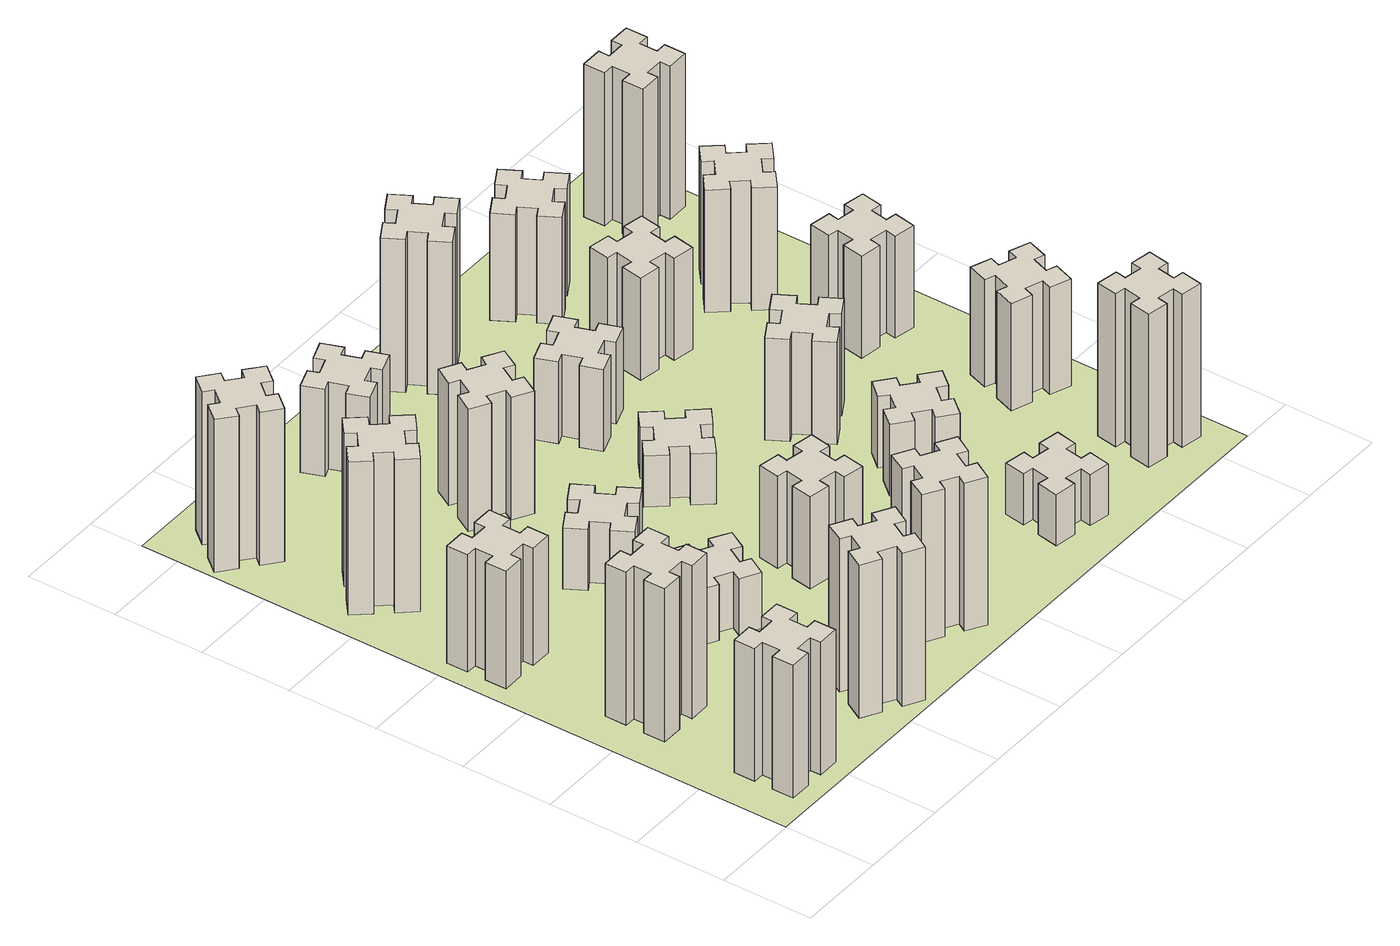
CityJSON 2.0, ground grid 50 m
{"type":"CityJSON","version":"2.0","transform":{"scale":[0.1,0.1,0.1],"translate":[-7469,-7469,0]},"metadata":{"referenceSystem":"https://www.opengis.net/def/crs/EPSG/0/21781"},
"CityObjects":{
"building1":{"type":"Building","attributes":{"class":"1000","function":"1000","usage":"1000","yearOfConstruction":2016,"roofType":"1000","measuredHeight":78,"storeysAboveGround":30,"storeysBelowGround":0},"geometry":[{"type":"Solid","lod":"1","boundaries":[[[[0,1,2,3,4,5,6,7,8,9,10,11,12,13,14,15,16,17,18,19]],[[17,16,20,21]],[[16,15,22,20]],[[15,14,23,22]],[[14,13,24,23]],[[13,12,25,24]],[[12,11,26,25]],[[11,10,27,26]],[[10,9,28,27]],[[9,8,29,28]],[[8,7,30,29]],[[7,6,31,30]],[[6,5,32,31]],[[5,4,33,32]],[[4,3,34,33]],[[3,2,35,34]],[[2,1,36,35]],[[1,0,37,36]],[[0,19,38,37]],[[19,18,39,38]],[[18,17,21,39]],[[24,25,26,27,28,29,30,31,32,33,34,35,36,37,38,39,21,20,22,23]]]]}]},
"building2":{"type":"Building","attributes":{"class":"1000","function":"1000","usage":"1000","yearOfConstruction":2016,"roofType":"1000","measuredHeight":90,"storeysAboveGround":30,"storeysBelowGround":0},"geometry":[{"type":"Solid","lod":"1","boundaries":[[[[40,41,42,43,44,45,46,47,48,49,50,51,52,53,54,55,56,57,58,59]],[[57,56,60,61]],[[56,55,62,60]],[[55,54,63,62]],[[54,53,64,63]],[[53,52,65,64]],[[52,51,66,65]],[[51,50,67,66]],[[50,49,68,67]],[[49,48,69,68]],[[48,47,70,69]],[[47,46,71,70]],[[46,45,72,71]],[[45,44,73,72]],[[44,43,74,73]],[[43,42,75,74]],[[42,41,76,75]],[[41,40,77,76]],[[40,59,78,77]],[[59,58,79,78]],[[58,57,61,79]],[[64,65,66,67,68,69,70,71,72,73,74,75,76,77,78,79,61,60,62,63]]]]}]},
"building3":{"type":"Building","attributes":{"class":"1000","function":"1000","usage":"1000","yearOfConstruction":2016,"roofType":"1000","measuredHeight":69,"storeysAboveGround":30,"storeysBelowGround":0},"geometry":[{"type":"Solid","lod":"1","boundaries":[[[[80,81,82,83,84,85,86,87,88,89,90,91,92,93,94,95,96,97,98,99]],[[97,96,100,101]],[[96,95,102,100]],[[95,94,103,102]],[[94,93,104,103]],[[93,92,105,104]],[[92,91,106,105]],[[91,90,107,106]],[[90,89,108,107]],[[89,88,109,108]],[[88,87,110,109]],[[87,86,111,110]],[[86,85,112,111]],[[85,84,113,112]],[[84,83,114,113]],[[83,82,115,114]],[[82,81,116,115]],[[81,80,117,116]],[[80,99,118,117]],[[99,98,119,118]],[[98,97,101,119]],[[104,105,106,107,108,109,110,111,112,113,114,115,116,117,118,119,101,100,102,103]]]]}]},
"building4":{"type":"Building","attributes":{"class":"1000","function":"1000","usage":"1000","yearOfConstruction":2016,"roofType":"1000","measuredHeight":90,"storeysAboveGround":30,"storeysBelowGround":0},"geometry":[{"type":"Solid","lod":"1","boundaries":[[[[120,121,122,123,124,125,126,127,128,129,130,131,132,133,134,135,136,137,138,139]],[[137,136,140,141]],[[136,135,142,140]],[[135,134,143,142]],[[134,133,144,143]],[[133,132,145,144]],[[132,131,146,145]],[[131,130,147,146]],[[130,129,148,147]],[[129,128,149,148]],[[128,127,150,149]],[[127,126,151,150]],[[126,125,152,151]],[[125,124,153,152]],[[124,123,154,153]],[[123,122,155,154]],[[122,121,156,155]],[[121,120,157,156]],[[120,139,158,157]],[[139,138,159,158]],[[138,137,141,159]],[[144,145,146,147,148,149,150,151,152,153,154,155,156,157,158,159,141,140,142,143]]]]}]},
"building5":{"type":"Building","attributes":{"class":"1000","function":"1000","usage":"1000","yearOfConstruction":2016,"roofType":"1000","measuredHeight":90,"storeysAboveGround":30,"storeysBelowGround":0},"geometry":[{"type":"Solid","lod":"1","boundaries":[[[[160,161,162,163,164,165,166,167,168,169,170,171,172,173,174,175,176,177,178,179]],[[177,176,180,181]],[[176,175,182,180]],[[175,174,183,182]],[[174,173,184,183]],[[173,172,185,184]],[[172,171,186,185]],[[171,170,187,186]],[[170,169,188,187]],[[169,168,189,188]],[[168,167,190,189]],[[167,166,191,190]],[[166,165,192,191]],[[165,164,193,192]],[[164,163,194,193]],[[163,162,195,194]],[[162,161,196,195]],[[161,160,197,196]],[[160,179,198,197]],[[179,178,199,198]],[[178,177,181,199]],[[184,185,186,187,188,189,190,191,192,193,194,195,196,197,198,199,181,180,182,183]]]]}]},
"building6":{"type":"Building","attributes":{"class":"1000","function":"1000","usage":"1000","yearOfConstruction":2016,"roofType":"1000","measuredHeight":90,"storeysAboveGround":30,"storeysBelowGround":0},"geometry":[{"type":"Solid","lod":"1","boundaries":[[[[200,201,202,203,204,205,206,207,208,209,210,211,212,213,214,215,216,217,218,219]],[[217,216,220,221]],[[216,215,222,220]],[[215,214,223,222]],[[214,213,224,223]],[[213,212,225,224]],[[212,211,226,225]],[[211,210,227,226]],[[210,209,228,227]],[[209,208,229,228]],[[208,207,230,229]],[[207,206,231,230]],[[206,205,232,231]],[[205,204,233,232]],[[204,203,234,233]],[[203,202,235,234]],[[202,201,236,235]],[[201,200,237,236]],[[200,219,238,237]],[[219,218,239,238]],[[218,217,221,239]],[[224,225,226,227,228,229,230,231,232,233,234,235,236,237,238,239,221,220,222,223]]]]}]},
"building7":{"type":"Building","attributes":{"class":"1000","function":"1000","usage":"1000","yearOfConstruction":2016,"roofType":"1000","measuredHeight":33,"storeysAboveGround":30,"storeysBelowGround":0},"geometry":[{"type":"Solid","lod":"1","boundaries":[[[[240,241,242,243,244,245,246,247,248,249,250,251,252,253,254,255,256,257,258,259]],[[257,256,260,261]],[[256,255,262,260]],[[255,254,263,262]],[[254,253,264,263]],[[253,252,265,264]],[[252,251,266,265]],[[251,250,267,266]],[[250,249,268,267]],[[249,248,269,268]],[[248,247,270,269]],[[247,246,271,270]],[[246,245,272,271]],[[245,244,273,272]],[[244,243,274,273]],[[243,242,275,274]],[[242,241,276,275]],[[241,240,277,276]],[[240,259,278,277]],[[259,258,279,278]],[[258,257,261,279]],[[264,265,266,267,268,269,270,271,272,273,274,275,276,277,278,279,261,260,262,263]]]]}]},
"building8":{"type":"Building","attributes":{"class":"1000","function":"1000","usage":"1000","yearOfConstruction":2016,"roofType":"1000","measuredHeight":36,"storeysAboveGround":30,"storeysBelowGround":0},"geometry":[{"type":"Solid","lod":"1","boundaries":[[[[280,281,282,283,284,285,286,287,288,289,290,291,292,293,294,295,296,297,298,299]],[[297,296,300,301]],[[296,295,302,300]],[[295,294,303,302]],[[294,293,304,303]],[[293,292,305,304]],[[292,291,306,305]],[[291,290,307,306]],[[290,289,308,307]],[[289,288,309,308]],[[288,287,310,309]],[[287,286,311,310]],[[286,285,312,311]],[[285,284,313,312]],[[284,283,314,313]],[[283,282,315,314]],[[282,281,316,315]],[[281,280,317,316]],[[280,299,318,317]],[[299,298,319,318]],[[298,297,301,319]],[[304,305,306,307,308,309,310,311,312,313,314,315,316,317,318,319,301,300,302,303]]]]}]},
"building9":{"type":"Building","attributes":{"class":"1000","function":"1000","usage":"1000","yearOfConstruction":2016,"roofType":"1000","measuredHeight":87,"storeysAboveGround":30,"storeysBelowGround":0},"geometry":[{"type":"Solid","lod":"1","boundaries":[[[[320,321,322,323,324,325,326,327,328,329,330,331,332,333,334,335,336,337,338,339]],[[337,336,340,341]],[[336,335,342,340]],[[335,334,343,342]],[[334,333,344,343]],[[333,332,345,344]],[[332,331,346,345]],[[331,330,347,346]],[[330,329,348,347]],[[329,328,349,348]],[[328,327,350,349]],[[327,326,351,350]],[[326,325,352,351]],[[325,324,353,352]],[[324,323,354,353]],[[323,322,355,354]],[[322,321,356,355]],[[321,320,357,356]],[[320,339,358,357]],[[339,338,359,358]],[[338,337,341,359]],[[344,345,346,347,348,349,350,351,352,353,354,355,356,357,358,359,341,340,342,343]]]]}]},
"building10":{"type":"Building","attributes":{"class":"1000","function":"1000","usage":"1000","yearOfConstruction":2016,"roofType":"1000","measuredHeight":72,"storeysAboveGround":30,"storeysBelowGround":0},"geometry":[{"type":"Solid","lod":"1","boundaries":[[[[360,361,362,363,364,365,366,367,368,369,370,371,372,373,374,375,376,377,378,379]],[[377,376,380,381]],[[376,375,382,380]],[[375,374,383,382]],[[374,373,384,383]],[[373,372,385,384]],[[372,371,386,385]],[[371,370,387,386]],[[370,369,388,387]],[[369,368,389,388]],[[368,367,390,389]],[[367,366,391,390]],[[366,365,392,391]],[[365,364,393,392]],[[364,363,394,393]],[[363,362,395,394]],[[362,361,396,395]],[[361,360,397,396]],[[360,379,398,397]],[[379,378,399,398]],[[378,377,381,399]],[[384,385,386,387,388,389,390,391,392,393,394,395,396,397,398,399,381,380,382,383]]]]}]},
"building11":{"type":"Building","attributes":{"class":"1000","function":"1000","usage":"1000","yearOfConstruction":2016,"roofType":"1000","measuredHeight":54,"storeysAboveGround":30,"storeysBelowGround":0},"geometry":[{"type":"Solid","lod":"1","boundaries":[[[[400,401,402,403,404,405,406,407,408,409,410,411,412,413,414,415,416,417,418,419]],[[417,416,420,421]],[[416,415,422,420]],[[415,414,423,422]],[[414,413,424,423]],[[413,412,425,424]],[[412,411,426,425]],[[411,410,427,426]],[[410,409,428,427]],[[409,408,429,428]],[[408,407,430,429]],[[407,406,431,430]],[[406,405,432,431]],[[405,404,433,432]],[[404,403,434,433]],[[403,402,435,434]],[[402,401,436,435]],[[401,400,437,436]],[[400,419,438,437]],[[419,418,439,438]],[[418,417,421,439]],[[424,425,426,427,428,429,430,431,432,433,434,435,436,437,438,439,421,420,422,423]]]]}]},
"building12":{"type":"Building","attributes":{"class":"1000","function":"1000","usage":"1000","yearOfConstruction":2016,"roofType":"1000","measuredHeight":51,"storeysAboveGround":30,"storeysBelowGround":0},"geometry":[{"type":"Solid","lod":"1","boundaries":[[[[440,441,442,443,444,445,446,447,448,449,450,451,452,453,454,455,456,457,458,459]],[[457,456,460,461]],[[456,455,462,460]],[[455,454,463,462]],[[454,453,464,463]],[[453,452,465,464]],[[452,451,466,465]],[[451,450,467,466]],[[450,449,468,467]],[[449,448,469,468]],[[448,447,470,469]],[[447,446,471,470]],[[446,445,472,471]],[[445,444,473,472]],[[444,443,474,473]],[[443,442,475,474]],[[442,441,476,475]],[[441,440,477,476]],[[440,459,478,477]],[[459,458,479,478]],[[458,457,461,479]],[[464,465,466,467,468,469,470,471,472,473,474,475,476,477,478,479,461,460,462,463]]]]}]},
"building13":{"type":"Building","attributes":{"class":"1000","function":"1000","usage":"1000","yearOfConstruction":2016,"roofType":"1000","measuredHeight":30,"storeysAboveGround":30,"storeysBelowGround":0},"geometry":[{"type":"Solid","lod":"1","boundaries":[[[[480,481,482,483,484,485,486,487,488,489,490,491,492,493,494,495,496,497,498,499]],[[497,496,500,501]],[[496,495,502,500]],[[495,494,503,502]],[[494,493,504,503]],[[493,492,505,504]],[[492,491,506,505]],[[491,490,507,506]],[[490,489,508,507]],[[489,488,509,508]],[[488,487,510,509]],[[487,486,511,510]],[[486,485,512,511]],[[485,484,513,512]],[[484,483,514,513]],[[483,482,515,514]],[[482,481,516,515]],[[481,480,517,516]],[[480,499,518,517]],[[499,498,519,518]],[[498,497,501,519]],[[504,505,506,507,508,509,510,511,512,513,514,515,516,517,518,519,501,500,502,503]]]]}]},
"building14":{"type":"Building","attributes":{"class":"1000","function":"1000","usage":"1000","yearOfConstruction":2016,"roofType":"1000","measuredHeight":48,"storeysAboveGround":30,"storeysBelowGround":0},"geometry":[{"type":"Solid","lod":"1","boundaries":[[[[520,521,522,523,524,525,526,527,528,529,530,531,532,533,534,535,536,537,538,539]],[[537,536,540,541]],[[536,535,542,540]],[[535,534,543,542]],[[534,533,544,543]],[[533,532,545,544]],[[532,531,546,545]],[[531,530,547,546]],[[530,529,548,547]],[[529,528,549,548]],[[528,527,550,549]],[[527,526,551,550]],[[526,525,552,551]],[[525,524,553,552]],[[524,523,554,553]],[[523,522,555,554]],[[522,521,556,555]],[[521,520,557,556]],[[520,539,558,557]],[[539,538,559,558]],[[538,537,541,559]],[[544,545,546,547,548,549,550,551,552,553,554,555,556,557,558,559,541,540,542,543]]]]}]},
"building15":{"type":"Building","attributes":{"class":"1000","function":"1000","usage":"1000","yearOfConstruction":2016,"roofType":"1000","measuredHeight":30,"storeysAboveGround":30,"storeysBelowGround":0},"geometry":[{"type":"Solid","lod":"1","boundaries":[[[[560,561,562,563,564,565,566,567,568,569,570,571,572,573,574,575,576,577,578,579]],[[577,576,580,581]],[[576,575,582,580]],[[575,574,583,582]],[[574,573,584,583]],[[573,572,585,584]],[[572,571,586,585]],[[571,570,587,586]],[[570,569,588,587]],[[569,568,589,588]],[[568,567,590,589]],[[567,566,591,590]],[[566,565,592,591]],[[565,564,593,592]],[[564,563,594,593]],[[563,562,595,594]],[[562,561,596,595]],[[561,560,597,596]],[[560,579,598,597]],[[579,578,599,598]],[[578,577,581,599]],[[584,585,586,587,588,589,590,591,592,593,594,595,596,597,598,599,581,580,582,583]]]]}]},
"building16":{"type":"Building","attributes":{"class":"1000","function":"1000","usage":"1000","yearOfConstruction":2016,"roofType":"1000","measuredHeight":90,"storeysAboveGround":30,"storeysBelowGround":0},"geometry":[{"type":"Solid","lod":"1","boundaries":[[[[600,601,602,603,604,605,606,607,608,609,610,611,612,613,614,615,616,617,618,619]],[[617,616,620,621]],[[616,615,622,620]],[[615,614,623,622]],[[614,613,624,623]],[[613,612,625,624]],[[612,611,626,625]],[[611,610,627,626]],[[610,609,628,627]],[[609,608,629,628]],[[608,607,630,629]],[[607,606,631,630]],[[606,605,632,631]],[[605,604,633,632]],[[604,603,634,633]],[[603,602,635,634]],[[602,601,636,635]],[[601,600,637,636]],[[600,619,638,637]],[[619,618,639,638]],[[618,617,621,639]],[[624,625,626,627,628,629,630,631,632,633,634,635,636,637,638,639,621,620,622,623]]]]}]},
"building17":{"type":"Building","attributes":{"class":"1000","function":"1000","usage":"1000","yearOfConstruction":2016,"roofType":"1000","measuredHeight":42,"storeysAboveGround":30,"storeysBelowGround":0},"geometry":[{"type":"Solid","lod":"1","boundaries":[[[[640,641,642,643,644,645,646,647,648,649,650,651,652,653,654,655,656,657,658,659]],[[657,656,660,661]],[[656,655,662,660]],[[655,654,663,662]],[[654,653,664,663]],[[653,652,665,664]],[[652,651,666,665]],[[651,650,667,666]],[[650,649,668,667]],[[649,648,669,668]],[[648,647,670,669]],[[647,646,671,670]],[[646,645,672,671]],[[645,644,673,672]],[[644,643,674,673]],[[643,642,675,674]],[[642,641,676,675]],[[641,640,677,676]],[[640,659,678,677]],[[659,658,679,678]],[[658,657,661,679]],[[664,665,666,667,668,669,670,671,672,673,674,675,676,677,678,679,661,660,662,663]]]]}]},
"building18":{"type":"Building","attributes":{"class":"1000","function":"1000","usage":"1000","yearOfConstruction":2016,"roofType":"1000","measuredHeight":60,"storeysAboveGround":30,"storeysBelowGround":0},"geometry":[{"type":"Solid","lod":"1","boundaries":[[[[680,681,682,683,684,685,686,687,688,689,690,691,692,693,694,695,696,697,698,699]],[[697,696,700,701]],[[696,695,702,700]],[[695,694,703,702]],[[694,693,704,703]],[[693,692,705,704]],[[692,691,706,705]],[[691,690,707,706]],[[690,689,708,707]],[[689,688,709,708]],[[688,687,710,709]],[[687,686,711,710]],[[686,685,712,711]],[[685,684,713,712]],[[684,683,714,713]],[[683,682,715,714]],[[682,681,716,715]],[[681,680,717,716]],[[680,699,718,717]],[[699,698,719,718]],[[698,697,701,719]],[[704,705,706,707,708,709,710,711,712,713,714,715,716,717,718,719,701,700,702,703]]]]}]},
"building19":{"type":"Building","attributes":{"class":"1000","function":"1000","usage":"1000","yearOfConstruction":2016,"roofType":"1000","measuredHeight":60,"storeysAboveGround":30,"storeysBelowGround":0},"geometry":[{"type":"Solid","lod":"1","boundaries":[[[[720,721,722,723,724,725,726,727,728,729,730,731,732,733,734,735,736,737,738,739]],[[737,736,740,741]],[[736,735,742,740]],[[735,734,743,742]],[[734,733,744,743]],[[733,732,745,744]],[[732,731,746,745]],[[731,730,747,746]],[[730,729,748,747]],[[729,728,749,748]],[[728,727,750,749]],[[727,726,751,750]],[[726,725,752,751]],[[725,724,753,752]],[[724,723,754,753]],[[723,722,755,754]],[[722,721,756,755]],[[721,720,757,756]],[[720,739,758,757]],[[739,738,759,758]],[[738,737,741,759]],[[744,745,746,747,748,749,750,751,752,753,754,755,756,757,758,759,741,740,742,743]]]]}]},
"building20":{"type":"Building","attributes":{"class":"1000","function":"1000","usage":"1000","yearOfConstruction":2016,"roofType":"1000","measuredHeight":90,"storeysAboveGround":30,"storeysBelowGround":0},"geometry":[{"type":"Solid","lod":"1","boundaries":[[[[760,761,762,763,764,765,766,767,768,769,770,771,772,773,774,775,776,777,778,779]],[[777,776,780,781]],[[776,775,782,780]],[[775,774,783,782]],[[774,773,784,783]],[[773,772,785,784]],[[772,771,786,785]],[[771,770,787,786]],[[770,769,788,787]],[[769,768,789,788]],[[768,767,790,789]],[[767,766,791,790]],[[766,765,792,791]],[[765,764,793,792]],[[764,763,794,793]],[[763,762,795,794]],[[762,761,796,795]],[[761,760,797,796]],[[760,779,798,797]],[[779,778,799,798]],[[778,777,781,799]],[[784,785,786,787,788,789,790,791,792,793,794,795,796,797,798,799,781,780,782,783]]]]}]},
"building21":{"type":"Building","attributes":{"class":"1000","function":"1000","usage":"1000","yearOfConstruction":2016,"roofType":"1000","measuredHeight":63,"storeysAboveGround":30,"storeysBelowGround":0},"geometry":[{"type":"Solid","lod":"1","boundaries":[[[[800,801,802,803,804,805,806,807,808,809,810,811,812,813,814,815,816,817,818,819]],[[817,816,820,821]],[[816,815,822,820]],[[815,814,823,822]],[[814,813,824,823]],[[813,812,825,824]],[[812,811,826,825]],[[811,810,827,826]],[[810,809,828,827]],[[809,808,829,828]],[[808,807,830,829]],[[807,806,831,830]],[[806,805,832,831]],[[805,804,833,832]],[[804,803,834,833]],[[803,802,835,834]],[[802,801,836,835]],[[801,800,837,836]],[[800,819,838,837]],[[819,818,839,838]],[[818,817,821,839]],[[824,825,826,827,828,829,830,831,832,833,834,835,836,837,838,839,821,820,822,823]]]]}]},
"building22":{"type":"Building","attributes":{"class":"1000","function":"1000","usage":"1000","yearOfConstruction":2016,"roofType":"1000","measuredHeight":63,"storeysAboveGround":30,"storeysBelowGround":0},"geometry":[{"type":"Solid","lod":"1","boundaries":[[[[840,841,842,843,844,845,846,847,848,849,850,851,852,853,854,855,856,857,858,859]],[[857,856,860,861]],[[856,855,862,860]],[[855,854,863,862]],[[854,853,864,863]],[[853,852,865,864]],[[852,851,866,865]],[[851,850,867,866]],[[850,849,868,867]],[[849,848,869,868]],[[848,847,870,869]],[[847,846,871,870]],[[846,845,872,871]],[[845,844,873,872]],[[844,843,874,873]],[[843,842,875,874]],[[842,841,876,875]],[[841,840,877,876]],[[840,859,878,877]],[[859,858,879,878]],[[858,857,861,879]],[[864,865,866,867,868,869,870,871,872,873,874,875,876,877,878,879,861,860,862,863]]]]}]},
"building23":{"type":"Building","attributes":{"class":"1000","function":"1000","usage":"1000","yearOfConstruction":2016,"roofType":"1000","measuredHeight":60,"storeysAboveGround":30,"storeysBelowGround":0},"geometry":[{"type":"Solid","lod":"1","boundaries":[[[[880,881,882,883,884,885,886,887,888,889,890,891,892,893,894,895,896,897,898,899]],[[897,896,900,901]],[[896,895,902,900]],[[895,894,903,902]],[[894,893,904,903]],[[893,892,905,904]],[[892,891,906,905]],[[891,890,907,906]],[[890,889,908,907]],[[889,888,909,908]],[[888,887,910,909]],[[887,886,911,910]],[[886,885,912,911]],[[885,884,913,912]],[[884,883,914,913]],[[883,882,915,914]],[[882,881,916,915]],[[881,880,917,916]],[[880,899,918,917]],[[899,898,919,918]],[[898,897,901,919]],[[904,905,906,907,908,909,910,911,912,913,914,915,916,917,918,919,901,900,902,903]]]]}]},
"building24":{"type":"Building","attributes":{"class":"1000","function":"1000","usage":"1000","yearOfConstruction":2016,"roofType":"1000","measuredHeight":72,"storeysAboveGround":30,"storeysBelowGround":0},"geometry":[{"type":"Solid","lod":"1","boundaries":[[[[920,921,922,923,924,925,926,927,928,929,930,931,932,933,934,935,936,937,938,939]],[[937,936,940,941]],[[936,935,942,940]],[[935,934,943,942]],[[934,933,944,943]],[[933,932,945,944]],[[932,931,946,945]],[[931,930,947,946]],[[930,929,948,947]],[[929,928,949,948]],[[928,927,950,949]],[[927,926,951,950]],[[926,925,952,951]],[[925,924,953,952]],[[924,923,954,953]],[[923,922,955,954]],[[922,921,956,955]],[[921,920,957,956]],[[920,939,958,957]],[[939,938,959,958]],[[938,937,941,959]],[[944,945,946,947,948,949,950,951,952,953,954,955,956,957,958,959,941,940,942,943]]]]}]},
"building25":{"type":"Building","attributes":{"class":"1000","function":"1000","usage":"1000","yearOfConstruction":2016,"roofType":"1000","measuredHeight":90,"storeysAboveGround":30,"storeysBelowGround":0},"geometry":[{"type":"Solid","lod":"1","boundaries":[[[[960,961,962,963,964,965,966,967,968,969,970,971,972,973,974,975,976,977,978,979]],[[977,976,980,981]],[[976,975,982,980]],[[975,974,983,982]],[[974,973,984,983]],[[973,972,985,984]],[[972,971,986,985]],[[971,970,987,986]],[[970,969,988,987]],[[969,968,989,988]],[[968,967,990,989]],[[967,966,991,990]],[[966,965,992,991]],[[965,964,993,992]],[[964,963,994,993]],[[963,962,995,994]],[[962,961,996,995]],[[961,960,997,996]],[[960,979,998,997]],[[979,978,999,998]],[[978,977,981,999]],[[984,985,986,987,988,989,990,991,992,993,994,995,996,997,998,999,981,980,982,983]]]]}]},
"landuse1":{"type":"LandUse","attributes":{"name":"plot1","function":"1010"},"geometry":[{"type":"MultiSurface","lod":"1","boundaries":[[[1000,1001,1002,1003]]]}]}
},
"vertices":[
[265,325,0],[265,225,0],[205,225,0],[205,105,0],[325,105,0],[325,165,0],[425,165,0],[425,105,0],[545,105,0],[545,225,0],[485,225,0],[485,325,0],[545,325,0],[545,445,0],[425,445,0],[425,385,0],[325,385,0],[325,445,0],[205,445,0],[205,325,0],[325,385,780],[325,445,780],[425,385,780],[425,445,780],[545,445,780],[545,325,780],[485,325,780],[485,225,780],[545,225,780],[545,105,780],[425,105,780],[425,165,780],[325,165,780],[325,105,780],[205,105,780],[205,225,780],[265,225,780],[265,325,780],[205,325,780],[205,445,780],
[265,1065,0],[265,965,0],[205,965,0],[205,845,0],[325,845,0],[325,905,0],[425,905,0],[425,845,0],[545,845,0],[545,965,0],[485,965,0],[485,1065,0],[545,1065,0],[545,1185,0],[425,1185,0],[425,1125,0],[325,1125,0],[325,1185,0],[205,1185,0],[205,1065,0],[325,1125,900],[325,1185,900],[425,1125,900],[425,1185,900],[545,1185,900],[545,1065,900],[485,1065,900],[485,965,900],[545,965,900],[545,845,900],[425,845,900],[425,905,900],[325,905,900],[325,845,900],[205,845,900],[205,965,900],[265,965,900],[265,1065,900],[205,1065,900],[205,1185,900],
[325,1965,0],[225,1965,0],[225,2025,0],[105,2025,0],[105,1905,0],[165,1905,0],[165,1805,0],[105,1805,0],[105,1685,0],[225,1685,0],[225,1745,0],[325,1745,0],[325,1685,0],[445,1685,0],[445,1805,0],[385,1805,0],[385,1905,0],[445,1905,0],[445,2025,0],[325,2025,0],[385,1905,690],[445,1905,690],[385,1805,690],[445,1805,690],[445,1685,690],[325,1685,690],[325,1745,690],[225,1745,690],[225,1685,690],[105,1685,690],[105,1805,690],[165,1805,690],[165,1905,690],[105,1905,690],[105,2025,690],[225,2025,690],[225,1965,690],[325,1965,690],[325,2025,690],[445,2025,690],
[492,2628,0],[427,2704,0],[473,2743,0],[396,2835,0],[304,2758,0],[343,2712,0],[266,2647,0],[228,2693,0],[136,2616,0],[213,2524,0],[259,2563,0],[323,2486,0],[277,2448,0],[354,2356,0],[446,2433,0],[408,2479,0],[484,2543,0],[523,2497,0],[615,2574,0],[538,2666,0],[484,2543,900],[523,2497,900],[408,2479,900],[446,2433,900],[354,2356,900],[277,2448,900],[323,2486,900],[259,2563,900],[213,2524,900],[136,2616,900],[228,2693,900],[266,2647,900],[343,2712,900],[304,2758,900],[396,2835,900],[473,2743,900],[427,2704,900],[492,2628,900],[538,2666,900],[615,2574,900],
[1214,346,0],[1127,396,0],[1157,448,0],[1053,508,0],[993,404,0],[1045,374,0],[995,287,0],[943,317,0],[883,213,0],[987,153,0],[1017,205,0],[1104,155,0],[1074,103,0],[1178,43,0],[1238,147,0],[1186,177,0],[1236,264,0],[1288,234,0],[1348,338,0],[1244,398,0],[1236,264,900],[1288,234,900],[1186,177,900],[1238,147,900],[1178,43,900],[1074,103,900],[1104,155,900],[1017,205,900],[987,153,900],[883,213,900],[943,317,900],[995,287,900],[1045,374,900],[993,404,900],[1053,508,900],[1157,448,900],[1127,396,900],[1214,346,900],[1244,398,900],[1348,338,900],
[384,3387,0],[308,3452,0],[346,3498,0],[254,3575,0],[177,3483,0],[223,3444,0],[159,3368,0],[113,3406,0],[36,3314,0],[128,3237,0],[166,3283,0],[243,3219,0],[204,3173,0],[296,3096,0],[373,3188,0],[327,3226,0],[392,3303,0],[438,3264,0],[515,3356,0],[423,3433,0],[392,3303,900],[438,3264,900],[327,3226,900],[373,3188,900],[296,3096,900],[204,3173,900],[243,3219,900],[166,3283,900],[128,3237,900],[36,3314,900],[113,3406,900],[159,3368,900],[223,3444,900],[177,3483,900],[254,3575,900],[346,3498,900],[308,3452,900],[384,3387,900],[423,3433,900],[515,3356,900],
[1186,1117,0],[1236,1204,0],[1288,1174,0],[1348,1278,0],[1244,1338,0],[1214,1286,0],[1127,1336,0],[1157,1388,0],[1053,1448,0],[993,1344,0],[1045,1314,0],[995,1227,0],[943,1257,0],[883,1153,0],[987,1093,0],[1017,1145,0],[1104,1095,0],[1074,1043,0],[1178,983,0],[1238,1087,0],[1104,1095,330],[1074,1043,330],[1017,1145,330],[987,1093,330],[883,1153,330],[943,1257,330],[995,1227,330],[1045,1314,330],[993,1344,330],[1053,1448,330],[1157,1388,330],[1127,1336,330],[1214,1286,330],[1244,1338,330],[1348,1278,330],[1288,1174,330],[1236,1204,330],[1186,1117,330],[1238,1087,330],[1178,983,330],
[995,1844,0],[1045,1757,0],[993,1727,0],[1053,1623,0],[1157,1683,0],[1127,1735,0],[1214,1785,0],[1244,1733,0],[1348,1793,0],[1288,1897,0],[1236,1867,0],[1186,1954,0],[1238,1984,0],[1178,2088,0],[1074,2028,0],[1104,1976,0],[1017,1926,0],[987,1978,0],[883,1918,0],[943,1814,0],[1017,1926,360],[987,1978,360],[1104,1976,360],[1074,2028,360],[1178,2088,360],[1238,1984,360],[1186,1954,360],[1236,1867,360],[1288,1897,360],[1348,1793,360],[1244,1733,360],[1214,1785,360],[1127,1735,360],[1157,1683,360],[1053,1623,360],[993,1727,360],[1045,1757,360],[995,1844,360],[943,1814,360],[883,1918,360],
[1657,305,0],[1744,255,0],[1714,203,0],[1818,143,0],[1878,247,0],[1826,277,0],[1876,364,0],[1928,334,0],[1988,438,0],[1884,498,0],[1854,446,0],[1767,496,0],[1797,548,0],[1693,608,0],[1633,504,0],[1685,474,0],[1635,387,0],[1583,417,0],[1523,313,0],[1627,253,0],[1635,387,870],[1583,417,870],[1685,474,870],[1633,504,870],[1693,608,870],[1797,548,870],[1767,496,870],[1854,446,870],[1884,498,870],[1988,438,870],[1928,334,870],[1876,364,870],[1826,277,870],[1878,247,870],[1818,143,870],[1714,203,870],[1744,255,870],[1657,305,870],[1627,253,870],[1523,313,870],
[1314,2666,0],[1227,2716,0],[1257,2768,0],[1153,2828,0],[1093,2724,0],[1145,2694,0],[1095,2607,0],[1043,2637,0],[983,2533,0],[1087,2473,0],[1117,2525,0],[1204,2475,0],[1174,2423,0],[1278,2363,0],[1338,2467,0],[1286,2497,0],[1336,2584,0],[1388,2554,0],[1448,2658,0],[1344,2718,0],[1336,2584,720],[1388,2554,720],[1286,2497,720],[1338,2467,720],[1278,2363,720],[1174,2423,720],[1204,2475,720],[1117,2525,720],[1087,2473,720],[983,2533,720],[1043,2637,720],[1095,2607,720],[1145,2694,720],[1093,2724,720],[1153,2828,720],[1257,2768,720],[1227,2716,720],[1314,2666,720],[1344,2718,720],[1448,2658,720],
[1855,1047,0],[1872,1145,0],[1931,1135,0],[1952,1253,0],[1834,1274,0],[1824,1215,0],[1725,1232,0],[1736,1291,0],[1617,1312,0],[1597,1194,0],[1656,1184,0],[1638,1085,0],[1579,1096,0],[1558,977,0],[1677,957,0],[1687,1016,0],[1785,998,0],[1775,939,0],[1893,918,0],[1914,1037,0],[1785,998,540],[1775,939,540],[1687,1016,540],[1677,957,540],[1558,977,540],[1579,1096,540],[1638,1085,540],[1656,1184,540],[1597,1194,540],[1617,1312,540],[1736,1291,540],[1725,1232,540],[1824,1215,540],[1834,1274,540],[1952,1253,540],[1931,1135,540],[1872,1145,540],[1855,1047,540],[1914,1037,540],[1893,918,540],
[1125,3456,0],[1031,3422,0],[1010,3478,0],[897,3437,0],[939,3324,0],[995,3345,0],[1029,3251,0],[973,3230,0],[1014,3117,0],[1127,3159,0],[1106,3215,0],[1200,3249,0],[1220,3193,0],[1333,3234,0],[1292,3347,0],[1236,3326,0],[1202,3420,0],[1258,3440,0],[1217,3553,0],[1104,3512,0],[1202,3420,510],[1258,3440,510],[1236,3326,510],[1292,3347,510],[1333,3234,510],[1220,3193,510],[1200,3249,510],[1106,3215,510],[1127,3159,510],[1014,3117,510],[973,3230,510],[1029,3251,510],[995,3345,510],[939,3324,510],[897,3437,510],[1010,3478,510],[1031,3422,510],[1125,3456,510],[1104,3512,510],[1217,3553,510],
[1972,1988,0],[1907,2064,0],[1953,2103,0],[1876,2195,0],[1784,2118,0],[1823,2072,0],[1746,2007,0],[1708,2053,0],[1616,1976,0],[1693,1884,0],[1739,1923,0],[1803,1846,0],[1757,1808,0],[1834,1716,0],[1926,1793,0],[1888,1839,0],[1964,1903,0],[2003,1857,0],[2095,1934,0],[2018,2026,0],[1964,1903,300],[2003,1857,300],[1888,1839,300],[1926,1793,300],[1834,1716,300],[1757,1808,300],[1803,1846,300],[1739,1923,300],[1693,1884,300],[1616,1976,300],[1708,2053,300],[1746,2007,300],[1823,2072,300],[1784,2118,300],[1876,2195,300],[1953,2103,300],[1907,2064,300],[1972,1988,300],[2018,2026,300],[2095,1934,300],
[1946,2475,0],[2040,2509,0],[2060,2453,0],[2173,2494,0],[2132,2607,0],[2076,2586,0],[2042,2680,0],[2098,2700,0],[2057,2813,0],[1944,2772,0],[1965,2716,0],[1871,2682,0],[1850,2738,0],[1737,2697,0],[1779,2584,0],[1835,2605,0],[1869,2511,0],[1813,2490,0],[1854,2377,0],[1967,2419,0],[1869,2511,480],[1813,2490,480],[1835,2605,480],[1779,2584,480],[1737,2697,480],[1850,2738,480],[1871,2682,480],[1965,2716,480],[1944,2772,480],[2057,2813,480],[2098,2700,480],[2042,2680,480],[2076,2586,480],[2132,2607,480],[2173,2494,480],[2060,2453,480],[2040,2509,480],[1946,2475,480],[1967,2419,480],[1854,2377,480],
[2596,444,0],[2578,345,0],[2519,356,0],[2498,237,0],[2617,217,0],[2627,276,0],[2725,258,0],[2715,199,0],[2833,178,0],[2854,297,0],[2795,307,0],[2812,405,0],[2871,395,0],[2892,513,0],[2774,534,0],[2764,475,0],[2665,492,0],[2676,551,0],[2557,572,0],[2537,454,0],[2665,492,300],[2676,551,300],[2764,475,300],[2774,534,300],[2892,513,300],[2871,395,300],[2812,405,300],[2795,307,300],[2854,297,300],[2833,178,300],[2715,199,300],[2725,258,300],[2627,276,300],[2617,217,300],[2498,237,300],[2519,356,300],[2578,345,300],[2596,444,300],[2537,454,300],[2557,572,300],
[1844,3556,0],[1757,3506,0],[1727,3558,0],[1623,3498,0],[1683,3394,0],[1735,3424,0],[1785,3337,0],[1733,3307,0],[1793,3203,0],[1897,3263,0],[1867,3315,0],[1954,3365,0],[1984,3313,0],[2088,3373,0],[2028,3477,0],[1976,3447,0],[1926,3534,0],[1978,3564,0],[1918,3668,0],[1814,3608,0],[1926,3534,900],[1978,3564,900],[1976,3447,900],[2028,3477,900],[2088,3373,900],[1984,3313,900],[1954,3365,900],[1867,3315,900],[1897,3263,900],[1793,3203,900],[1733,3307,900],[1785,3337,900],[1735,3424,900],[1683,3394,900],[1623,3498,900],[1727,3558,900],[1757,3506,900],[1844,3556,900],[1814,3608,900],[1918,3668,900],
[2647,1006,0],[2712,1083,0],[2758,1044,0],[2835,1136,0],[2743,1213,0],[2704,1167,0],[2628,1232,0],[2666,1278,0],[2574,1355,0],[2497,1263,0],[2543,1224,0],[2479,1148,0],[2433,1186,0],[2356,1094,0],[2448,1017,0],[2486,1063,0],[2563,999,0],[2524,953,0],[2616,876,0],[2693,968,0],[2563,999,420],[2524,953,420],[2486,1063,420],[2448,1017,420],[2356,1094,420],[2433,1186,420],[2479,1148,420],[2543,1224,420],[2497,1263,420],[2574,1355,420],[2666,1278,420],[2628,1232,420],[2704,1167,420],[2743,1213,420],[2835,1136,420],[2758,1044,420],[2712,1083,420],[2647,1006,420],[2693,968,420],[2616,876,420],
[2475,1744,0],[2525,1657,0],[2473,1627,0],[2533,1523,0],[2637,1583,0],[2607,1635,0],[2694,1685,0],[2724,1633,0],[2828,1693,0],[2768,1797,0],[2716,1767,0],[2666,1854,0],[2718,1884,0],[2658,1988,0],[2554,1928,0],[2584,1876,0],[2497,1826,0],[2467,1878,0],[2363,1818,0],[2423,1714,0],[2497,1826,600],[2467,1878,600],[2584,1876,600],[2554,1928,600],[2658,1988,600],[2718,1884,600],[2666,1854,600],[2716,1767,600],[2768,1797,600],[2828,1693,600],[2724,1633,600],[2694,1685,600],[2607,1635,600],[2637,1583,600],[2533,1523,600],[2473,1627,600],[2525,1657,600],[2475,1744,600],[2423,1714,600],[2363,1818,600],
[2664,2795,0],[2565,2812,0],[2576,2871,0],[2457,2892,0],[2437,2774,0],[2496,2764,0],[2478,2665,0],[2419,2676,0],[2398,2557,0],[2517,2537,0],[2527,2596,0],[2625,2578,0],[2615,2519,0],[2733,2498,0],[2754,2617,0],[2695,2627,0],[2712,2725,0],[2771,2715,0],[2792,2833,0],[2674,2854,0],[2712,2725,600],[2771,2715,600],[2695,2627,600],[2754,2617,600],[2733,2498,600],[2615,2519,600],[2625,2578,600],[2527,2596,600],[2517,2537,600],[2398,2557,600],[2419,2676,600],[2478,2665,600],[2496,2764,600],[2437,2774,600],[2457,2892,600],[2576,2871,600],[2565,2812,600],[2664,2795,600],[2674,2854,600],[2792,2833,600],
[3504,475,0],[3405,492,0],[3416,551,0],[3297,572,0],[3277,454,0],[3336,444,0],[3318,345,0],[3259,356,0],[3238,237,0],[3357,217,0],[3367,276,0],[3465,258,0],[3455,199,0],[3573,178,0],[3594,297,0],[3535,307,0],[3552,405,0],[3611,395,0],[3632,513,0],[3514,534,0],[3552,405,900],[3611,395,900],[3535,307,900],[3594,297,900],[3573,178,900],[3455,199,900],[3465,258,900],[3367,276,900],[3357,217,900],[3238,237,900],[3259,356,900],[3318,345,900],[3336,444,900],[3277,454,900],[3297,572,900],[3416,551,900],[3405,492,900],[3504,475,900],[3514,534,900],[3632,513,900],
[2716,3347,0],[2666,3434,0],[2718,3464,0],[2658,3568,0],[2554,3508,0],[2584,3456,0],[2497,3406,0],[2467,3458,0],[2363,3398,0],[2423,3294,0],[2475,3324,0],[2525,3237,0],[2473,3207,0],[2533,3103,0],[2637,3163,0],[2607,3215,0],[2694,3265,0],[2724,3213,0],[2828,3273,0],[2768,3377,0],[2694,3265,630],[2724,3213,630],[2607,3215,630],[2637,3163,630],[2533,3103,630],[2473,3207,630],[2525,3237,630],[2475,3324,630],[2423,3294,630],[2363,3398,630],[2467,3458,630],[2497,3406,630],[2584,3456,630],[2554,3508,630],[2658,3568,630],[2718,3464,630],[2666,3434,630],[2716,3347,630],[2768,3377,630],[2828,3273,630],
[3351,1029,0],[3445,995,0],[3424,939,0],[3537,897,0],[3578,1010,0],[3522,1031,0],[3556,1125,0],[3612,1104,0],[3653,1217,0],[3540,1258,0],[3520,1202,0],[3426,1236,0],[3447,1292,0],[3334,1333,0],[3293,1220,0],[3349,1200,0],[3315,1106,0],[3259,1127,0],[3217,1014,0],[3330,973,0],[3315,1106,630],[3259,1127,630],[3349,1200,630],[3293,1220,630],[3334,1333,630],[3447,1292,630],[3426,1236,630],[3520,1202,630],[3540,1258,630],[3653,1217,630],[3612,1104,630],[3556,1125,630],[3522,1031,630],[3578,1010,630],[3537,897,630],[3424,939,630],[3445,995,630],[3351,1029,630],[3330,973,630],[3217,1014,630],
[3267,1856,0],[3365,1838,0],[3355,1779,0],[3473,1758,0],[3494,1877,0],[3435,1887,0],[3452,1985,0],[3511,1975,0],[3532,2093,0],[3414,2114,0],[3404,2055,0],[3305,2072,0],[3316,2131,0],[3197,2152,0],[3177,2034,0],[3236,2024,0],[3218,1925,0],[3159,1936,0],[3138,1817,0],[3257,1797,0],[3218,1925,600],[3159,1936,600],[3236,2024,600],[3177,2034,600],[3197,2152,600],[3316,2131,600],[3305,2072,600],[3404,2055,600],[3414,2114,600],[3532,2093,600],[3511,1975,600],[3452,1985,600],[3435,1887,600],[3494,1877,600],[3473,1758,600],[3355,1779,600],[3365,1838,600],[3267,1856,600],[3257,1797,600],[3138,1817,600],
[3119,2563,0],[3183,2486,0],[3137,2448,0],[3214,2356,0],[3306,2433,0],[3268,2479,0],[3344,2543,0],[3383,2497,0],[3475,2574,0],[3398,2666,0],[3352,2628,0],[3287,2704,0],[3333,2743,0],[3256,2835,0],[3164,2758,0],[3203,2712,0],[3126,2647,0],[3088,2693,0],[2996,2616,0],[3073,2524,0],[3126,2647,720],[3088,2693,720],[3203,2712,720],[3164,2758,720],[3256,2835,720],[3333,2743,720],[3287,2704,720],[3352,2628,720],[3398,2666,720],[3475,2574,720],[3383,2497,720],[3344,2543,720],[3268,2479,720],[3306,2433,720],[3214,2356,720],[3137,2448,720],[3183,2486,720],[3119,2563,720],[3073,2524,720],[2996,2616,720],
[3385,3225,0],[3485,3225,0],[3485,3165,0],[3605,3165,0],[3605,3285,0],[3545,3285,0],[3545,3385,0],[3605,3385,0],[3605,3505,0],[3485,3505,0],[3485,3445,0],[3385,3445,0],[3385,3505,0],[3265,3505,0],[3265,3385,0],[3325,3385,0],[3325,3285,0],[3265,3285,0],[3265,3165,0],[3385,3165,0],[3325,3285,900],[3265,3285,900],[3325,3385,900],[3265,3385,900],[3265,3505,900],[3385,3505,900],[3385,3445,900],[3485,3445,900],[3485,3505,900],[3605,3505,900],[3605,3385,900],[3545,3385,900],[3545,3285,900],[3605,3285,900],[3605,3165,900],[3485,3165,900],[3485,3225,900],[3385,3225,900],[3385,3165,900],[3265,3165,900],
[5,3705,0],[3705,3705,0],[3705,5,0],[5,5,0]
]}
